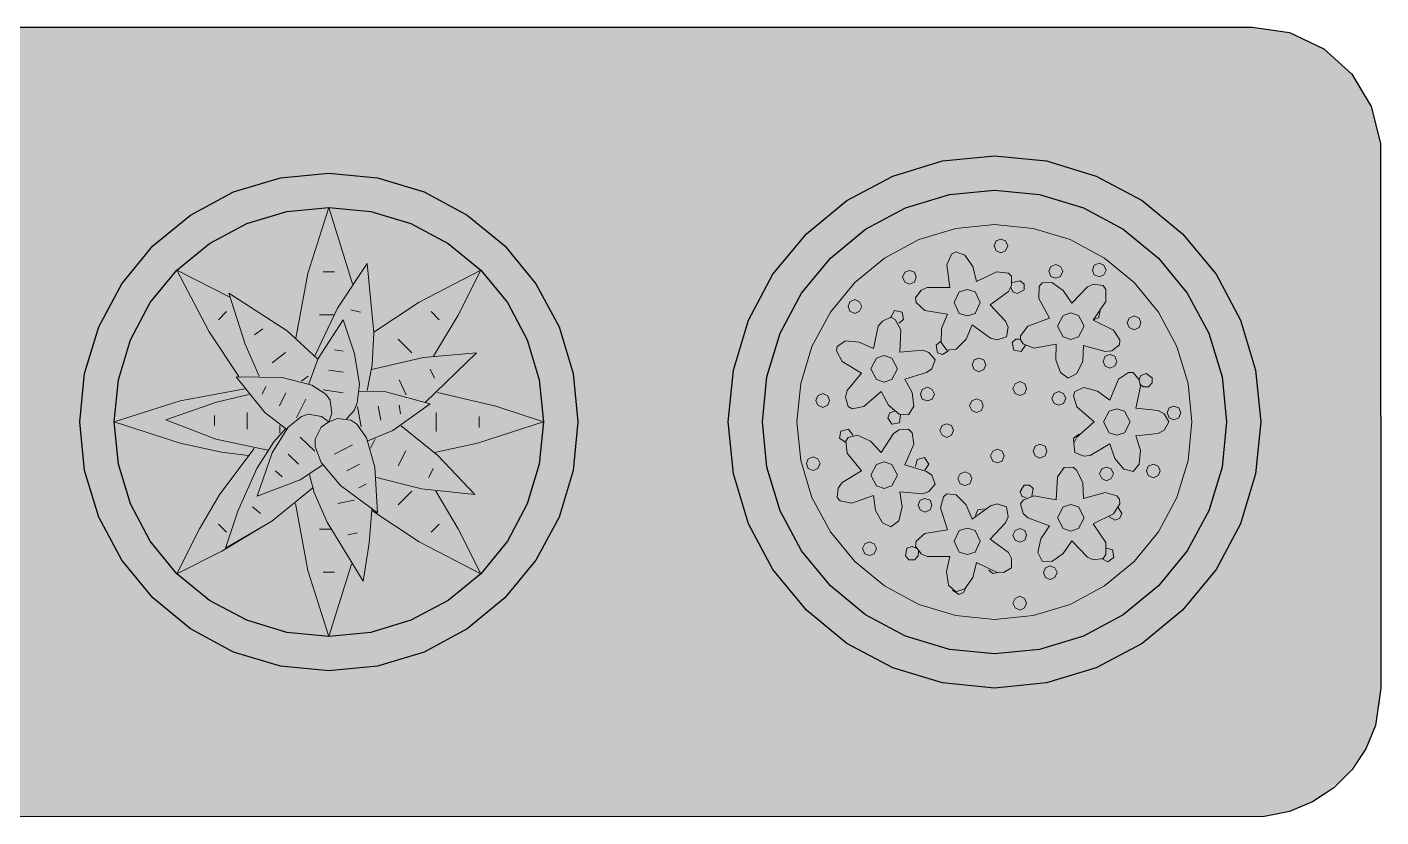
# Model space of a CAD drawing. Header units: metres. Extents: x 0 to 8.79, y -6.64 to 2.65.
# Drawn here: x 7.1797 to 7.495, y -5.8376 to -5.6536 of the extents above; entities that cross this region are included whole.
import ezdxf

# ---------------------------------------------------------------- set-up
doc = ezdxf.new("R2010")
doc.units = ezdxf.units.M
for name, color, linetype, lineweight, true_color in [('VEG-FLOR', 243, 'Continuous', 13, 0xb0486e), ('VEG-HOJAS', 117, 'Continuous', 18, 0x2e5e38), ('VEG-MACETA', 25, 'Continuous', 25, 0x745440), ('VEG-NERVIOS', 115, 'Continuous', 9, 0x528c5c)]:
    doc.layers.add(name, color=color, linetype=linetype, lineweight=lineweight, true_color=true_color)
doc.layers.add('VEG-RELLENO', color=253, linetype='Continuous', true_color=0x96c896)

# ---------------------------------------------------------------- blocks, each defined once
blk = doc.blocks.new('VEG_Suculentas_PLANTA')
at = {"layer": 'VEG-RELLENO', "true_color": 0xc89a6c}
h = blk.add_hatch(color=43, dxfattribs=at)
h.dxf.hatch_style = 1
h.paths.add_polyline_path([(0.2449, -0.0649), (0.2437, -0.0707), (0.2415, -0.0761), (0.2362, -0.0832), (0.2291, -0.0885), (0.2237, -0.0907), (0.2179, -0.0919), (-0.215, -0.092), (-0.2237, -0.0907), (-0.2317, -0.0869), (-0.2382, -0.081), (-0.2427, -0.0735), (-0.2449, -0.0649), (-0.245, 0.062), (-0.2437, 0.0707), (-0.2399, 0.0787), (-0.234, 0.0852), (-0.2265, 0.0897), (-0.2209, 0.0914), (-0.215, 0.092), (0.215, 0.092), (0.2237, 0.0907), (0.2317, 0.0869), (0.2382, 0.081), (0.2427, 0.0735), (0.2449, 0.0649)])
h.paths.add_polyline_path([(0.2158, -0.0121), (0.217, 0), (0.2158, 0.0121), (0.2123, 0.0237), (0.2066, 0.0344), (0.1988, 0.0438), (0.1894, 0.0516), (0.1787, 0.0573), (0.1671, 0.0608), (0.155, 0.062), (0.1429, 0.0608), (0.1313, 0.0573), (0.1206, 0.0516), (0.1112, 0.0438), (0.1034, 0.0344), (0.0977, 0.0237), (0.0942, 0.0121), (0.093, 0), (0.0942, -0.0121), (0.0977, -0.0237), (0.1034, -0.0344), (0.1112, -0.0438), (0.1206, -0.0516), (0.1313, -0.0573), (0.1429, -0.0608), (0.155, -0.062), (0.1671, -0.0608), (0.1787, -0.0573), (0.1894, -0.0516), (0.1988, -0.0438), (0.2066, -0.0344), (0.2123, -0.0237)], flags=0)
h.paths.add_polyline_path([(0.0577, -0.0057), (0.0577, 0.0057), (0.0555, 0.0168), (0.0512, 0.0273), (0.0448, 0.0368), (0.0368, 0.0448), (0.0273, 0.0512), (0.0168, 0.0555), (0.0057, 0.0577), (-0.0057, 0.0577), (-0.0168, 0.0555), (-0.0273, 0.0512), (-0.0368, 0.0448), (-0.0448, 0.0368), (-0.0512, 0.0273), (-0.0555, 0.0168), (-0.0577, 0.0057), (-0.0577, -0.0057), (-0.0555, -0.0168), (-0.0512, -0.0273), (-0.0448, -0.0368), (-0.0368, -0.0448), (-0.0273, -0.0512), (-0.0168, -0.0555), (-0.0057, -0.0577), (0.0057, -0.0577), (0.0168, -0.0555), (0.0273, -0.0512), (0.0368, -0.0448), (0.0448, -0.0368), (0.0512, -0.0273), (0.0555, -0.0168)], flags=0)
h.paths.add_polyline_path([(-0.087, 0), (-0.0883, 0.0133), (-0.0922, 0.026), (-0.0985, 0.0378), (-0.1069, 0.0481), (-0.1172, 0.0565), (-0.129, 0.0628), (-0.1417, 0.0667), (-0.155, 0.068), (-0.1683, 0.0667), (-0.181, 0.0628), (-0.1928, 0.0565), (-0.2031, 0.0481), (-0.2115, 0.0378), (-0.2178, 0.026), (-0.2217, 0.0133), (-0.223, 0), (-0.2217, -0.0133), (-0.2178, -0.026), (-0.2115, -0.0378), (-0.2031, -0.0481), (-0.1928, -0.0565), (-0.181, -0.0628), (-0.1683, -0.0667), (-0.155, -0.068), (-0.1417, -0.0667), (-0.129, -0.0628), (-0.1172, -0.0565), (-0.1069, -0.0481), (-0.0985, -0.0378), (-0.0922, -0.026), (-0.0883, -0.0133)], flags=0)
at = {"layer": 'VEG-RELLENO', "true_color": 0xc6c4be}
h = blk.add_hatch(color=9, dxfattribs=at)
h.dxf.hatch_style = 1
h.paths.add_polyline_path([(0.2167, -0.0061), (0.2143, -0.018), (0.2097, -0.0292), (0.2029, -0.0393), (0.1943, -0.0479), (0.1842, -0.0547), (0.173, -0.0593), (0.1611, -0.0617), (0.1489, -0.0617), (0.137, -0.0593), (0.1258, -0.0547), (0.1157, -0.0479), (0.1071, -0.0393), (0.1003, -0.0292), (0.0957, -0.018), (0.0933, -0.0061), (0.0933, 0.0061), (0.0957, 0.018), (0.1003, 0.0292), (0.1071, 0.0393), (0.1157, 0.0479), (0.1258, 0.0547), (0.137, 0.0593), (0.1489, 0.0617), (0.1611, 0.0617), (0.173, 0.0593), (0.1842, 0.0547), (0.1943, 0.0479), (0.2029, 0.0393), (0.2097, 0.0292), (0.2143, 0.018), (0.2167, 0.0061)])
h.paths.add_polyline_path([(0.208, -0.0105), (0.209, 0), (0.208, 0.0105), (0.2049, 0.0207), (0.1999, 0.03), (0.1932, 0.0382), (0.185, 0.0449), (0.1757, 0.0499), (0.1655, 0.053), (0.155, 0.054), (0.1445, 0.053), (0.1343, 0.0499), (0.125, 0.0449), (0.1168, 0.0382), (0.1101, 0.03), (0.1051, 0.0207), (0.102, 0.0105), (0.101, 0), (0.102, -0.0105), (0.1051, -0.0207), (0.1101, -0.03), (0.1168, -0.0382), (0.125, -0.0449), (0.1343, -0.0499), (0.1445, -0.053), (0.155, -0.054), (0.1655, -0.053), (0.1757, -0.0499), (0.185, -0.0449), (0.1932, -0.0382), (0.1999, -0.03), (0.2049, -0.0207)], flags=0)
at = {"layer": 'VEG-RELLENO', "true_color": 0xf8f6f2}
h = blk.add_hatch(color=7, dxfattribs=at)
h.dxf.hatch_style = 1
h.paths.add_polyline_path([(0.0577, -0.0057), (0.0555, -0.0168), (0.0512, -0.0273), (0.0448, -0.0368), (0.0368, -0.0448), (0.0273, -0.0512), (0.0168, -0.0555), (0.0057, -0.0577), (-0.0057, -0.0577), (-0.0168, -0.0555), (-0.0273, -0.0512), (-0.0368, -0.0448), (-0.0448, -0.0368), (-0.0512, -0.0273), (-0.0555, -0.0168), (-0.0577, -0.0057), (-0.0577, 0.0057), (-0.0555, 0.0168), (-0.0512, 0.0273), (-0.0448, 0.0368), (-0.0368, 0.0448), (-0.0273, 0.0512), (-0.0168, 0.0555), (-0.0057, 0.0577), (0.0057, 0.0577), (0.0168, 0.0555), (0.0273, 0.0512), (0.0368, 0.0448), (0.0448, 0.0368), (0.0512, 0.0273), (0.0555, 0.0168), (0.0577, 0.0057)])
h.paths.add_polyline_path([(0.049, -0.0098), (0.05, 0), (0.049, 0.0098), (0.0462, 0.0191), (0.0416, 0.0278), (0.0354, 0.0354), (0.0278, 0.0416), (0.0191, 0.0462), (0.0098, 0.049), (0, 0.05), (-0.0098, 0.049), (-0.0191, 0.0462), (-0.0278, 0.0416), (-0.0354, 0.0354), (-0.0416, 0.0278), (-0.0462, 0.0191), (-0.049, 0.0098), (-0.05, 0), (-0.049, -0.0098), (-0.0462, -0.0191), (-0.0416, -0.0278), (-0.0354, -0.0354), (-0.0278, -0.0416), (-0.0191, -0.0462), (-0.0098, -0.049), (0, -0.05), (0.0098, -0.049), (0.0191, -0.0462), (0.0278, -0.0416), (0.0354, -0.0354), (0.0416, -0.0278), (0.0462, -0.0191)], flags=0)
at = {"layer": 'VEG-RELLENO', "true_color": 0x7a5e4a}
h = blk.add_hatch(color=35, dxfattribs=at)
h.dxf.hatch_style = 1
h.paths.add_polyline_path([(0.2087, -0.0053), (0.2067, -0.0157), (0.2026, -0.0255), (0.1967, -0.0343), (0.1893, -0.0417), (0.1805, -0.0476), (0.1707, -0.0517), (0.1603, -0.0537), (0.1497, -0.0537), (0.1393, -0.0517), (0.1295, -0.0476), (0.1207, -0.0417), (0.1133, -0.0343), (0.1074, -0.0255), (0.1033, -0.0157), (0.1013, -0.0053), (0.1013, 0.0053), (0.1033, 0.0157), (0.1074, 0.0255), (0.1133, 0.0343), (0.1207, 0.0417), (0.1295, 0.0476), (0.1393, 0.0517), (0.1497, 0.0537), (0.1603, 0.0537), (0.1707, 0.0517), (0.1805, 0.0476), (0.1893, 0.0417), (0.1967, 0.0343), (0.2026, 0.0255), (0.2067, 0.0157), (0.2087, 0.0053)])
h.paths.add_polyline_path([(0.164, -0.0451), (0.1726, -0.0425), (0.1806, -0.0382), (0.1875, -0.0325), (0.1932, -0.0256), (0.1975, -0.0176), (0.2001, -0.009), (0.201, 0), (0.2001, 0.009), (0.1975, 0.0176), (0.1932, 0.0256), (0.1875, 0.0325), (0.1806, 0.0382), (0.1726, 0.0425), (0.164, 0.0451), (0.155, 0.046), (0.146, 0.0451), (0.1374, 0.0425), (0.1294, 0.0382), (0.1225, 0.0325), (0.1168, 0.0256), (0.1125, 0.0176), (0.1099, 0.009), (0.109, 0), (0.1099, -0.009), (0.1125, -0.0176), (0.1168, -0.0256), (0.1225, -0.0325), (0.1294, -0.0382), (0.1374, -0.0425), (0.146, -0.0451), (0.155, -0.046)], flags=0)
h = blk.add_hatch(color=35, dxfattribs=at)
h.dxf.hatch_style = 1
h.paths.add_polyline_path([(0.05, 0), (0.049, -0.0098), (0.0462, -0.0191), (0.0416, -0.0278), (0.0354, -0.0354), (0.0301, -0.0249), (0.0249, -0.0161), (0.034, -0.0169), (0.0246, -0.0071), (0.0346, -0.0049)])
h.paths.add_polyline_path([(0.0317, -0.0387), (0.0236, -0.0441), (0.0145, -0.0478), (0.0098, -0.049), (0, -0.05), (0.0053, -0.0331), (0.008, -0.0371), (0.01, -0.0206), (0.021, -0.0279), (0.0354, -0.0354)])
h.paths.add_polyline_path([(0, -0.05), (-0.0098, -0.049), (-0.0191, -0.0462), (-0.0278, -0.0416), (-0.0354, -0.0354), (-0.021, -0.0279), (-0.0078, -0.019), (-0.0049, -0.0346)])
h.paths.add_polyline_path([(-0.0387, -0.0317), (-0.0441, -0.0236), (-0.0462, -0.0191), (-0.049, -0.0098), (-0.05, 0), (-0.0346, -0.0049), (-0.025, -0.007), (-0.0188, -0.0078), (-0.0226, -0.0127), (-0.0279, -0.021), (-0.0354, -0.0354)])
h.paths.add_polyline_path([(-0.05, 0), (-0.049, 0.0098), (-0.0462, 0.0191), (-0.0416, 0.0278), (-0.0354, 0.0354), (-0.0279, 0.021), (-0.0196, 0.0077), (-0.0346, 0.0049)])
h.paths.add_polyline_path([(-0.0317, 0.0387), (-0.0236, 0.0441), (-0.0191, 0.0462), (-0.0098, 0.049), (0, 0.05), (-0.0049, 0.0346), (-0.0077, 0.0195), (-0.0127, 0.0234), (-0.022, 0.0292), (-0.0233, 0.03), (-0.0231, 0.0291), (-0.0354, 0.0354)])
h.paths.add_polyline_path([(0, 0.05), (0.0098, 0.049), (0.0191, 0.0462), (0.0278, 0.0416), (0.0354, 0.0354), (0.021, 0.0279), (0.0105, 0.0209), (0.0089, 0.0369), (0.0055, 0.0322)])
h.paths.add_polyline_path([(0.0387, 0.0317), (0.0441, 0.0236), (0.0462, 0.0191), (0.049, 0.0098), (0.05, 0), (0.0389, 0.0037), (0.0253, 0.0069), (0.0344, 0.0161), (0.0244, 0.0153), (0.0301, 0.0249), (0.0354, 0.0354)])
at = {"layer": 'VEG-RELLENO', "true_color": 0x447256}
h = blk.add_hatch(color=105, dxfattribs=at)
h.dxf.hatch_style = 1
h.paths.add_polyline_path([(-0.0077, 0.0195), (-0.0049, 0.0346), (0, 0.05), (0.0055, 0.0322), (0.0002, 0.0233), (-0.0033, 0.0154)])
at = {"layer": 'VEG-RELLENO', "true_color": 0x77ae70}
h = blk.add_hatch(color=73, dxfattribs=at)
h.dxf.hatch_style = 1
h.paths.add_polyline_path([(0.2008, -0.0045), (0.199, -0.0134), (0.1956, -0.0217), (0.1906, -0.0292), (0.1842, -0.0356), (0.1767, -0.0406), (0.1684, -0.044), (0.1595, -0.0458), (0.1505, -0.0458), (0.1416, -0.044), (0.1333, -0.0406), (0.1258, -0.0356), (0.1194, -0.0292), (0.1144, -0.0217), (0.111, -0.0134), (0.1092, -0.0045), (0.1092, 0.0045), (0.111, 0.0134), (0.1144, 0.0217), (0.1194, 0.0292), (0.1258, 0.0356), (0.1333, 0.0406), (0.1416, 0.044), (0.1505, 0.0458), (0.1595, 0.0458), (0.1684, 0.044), (0.1767, 0.0406), (0.1842, 0.0356), (0.1906, 0.0292), (0.1956, 0.0217), (0.199, 0.0134), (0.2008, 0.0045)])
h.paths.add_polyline_path([(0.1722, -0.0102), (0.1704, -0.0115), (0.1697, -0.0128), (0.1694, -0.0181), (0.166, -0.0172), (0.1627, -0.0175), (0.1617, -0.0182), (0.1611, -0.0201), (0.1628, -0.0223), (0.1678, -0.0242), (0.1653, -0.0288), (0.1651, -0.0304), (0.1661, -0.0324), (0.1684, -0.0325), (0.1697, -0.0318), (0.173, -0.0277), (0.1767, -0.0315), (0.1793, -0.0322), (0.1809, -0.0309), (0.1811, -0.0296), (0.1802, -0.0265), (0.178, -0.0237), (0.1827, -0.0214), (0.1842, -0.0191), (0.1841, -0.018), (0.1835, -0.0172), (0.1808, -0.0164), (0.1757, -0.0178), (0.175, -0.0126), (0.1742, -0.0113)], flags=0)
h.paths.add_polyline_path([(0.1431, -0.0174), (0.1424, -0.02), (0.1441, -0.0251), (0.1405, -0.0254), (0.1376, -0.0269), (0.1366, -0.0289), (0.137, -0.0299), (0.1393, -0.0313), (0.1446, -0.0313), (0.1439, -0.0366), (0.145, -0.0391), (0.146, -0.0396), (0.147, -0.0395), (0.1491, -0.0378), (0.1508, -0.0327), (0.1555, -0.035), (0.1583, -0.0347), (0.159, -0.034), (0.159, -0.0318), (0.1571, -0.0292), (0.154, -0.0273), (0.1576, -0.0235), (0.1582, -0.0221), (0.1578, -0.0198), (0.1556, -0.0191), (0.1541, -0.0195), (0.1498, -0.0226), (0.1484, -0.0193), (0.1461, -0.017), (0.1439, -0.0167)], flags=0)
h.paths.add_polyline_path([(0.1203, -0.0058), (0.1216, -0.0088), (0.124, -0.0114), (0.1195, -0.0141), (0.1186, -0.0154), (0.1184, -0.0176), (0.1191, -0.0184), (0.1218, -0.0189), (0.1268, -0.0171), (0.1279, -0.0223), (0.1299, -0.0242), (0.1319, -0.0239), (0.1327, -0.023), (0.1335, -0.0198), (0.133, -0.0163), (0.1383, -0.0167), (0.1397, -0.0162), (0.1412, -0.0145), (0.1404, -0.0124), (0.1392, -0.0115), (0.1341, -0.01), (0.1362, -0.0052), (0.1358, -0.0025), (0.135, -0.0017), (0.1328, -0.0018), (0.1315, -0.0027), (0.1286, -0.0071), (0.1261, -0.0045), (0.1231, -0.0031), (0.1209, -0.0036)], flags=0)
h.paths.add_polyline_path([(0.1195, 0.0141), (0.124, 0.0114), (0.1207, 0.0073), (0.1203, 0.0058), (0.1209, 0.0036), (0.1219, 0.0031), (0.1246, 0.0036), (0.1286, 0.0071), (0.1315, 0.0027), (0.134, 0.0015), (0.1358, 0.0025), (0.1362, 0.0037), (0.1358, 0.0069), (0.1341, 0.01), (0.1392, 0.0115), (0.1404, 0.0124), (0.1412, 0.0145), (0.1397, 0.0162), (0.1383, 0.0167), (0.133, 0.0163), (0.1332, 0.0215), (0.1319, 0.0239), (0.1309, 0.0244), (0.1289, 0.0235), (0.1279, 0.0223), (0.1268, 0.0171), (0.1218, 0.0189), (0.1191, 0.0184), (0.1182, 0.0166)], flags=0)
h.paths.add_polyline_path([(0.1438, 0.0348), (0.1446, 0.0313), (0.1393, 0.0313), (0.1379, 0.0307), (0.1366, 0.0289), (0.1368, 0.0278), (0.1388, 0.026), (0.1441, 0.0251), (0.1424, 0.02), (0.1431, 0.0174), (0.1439, 0.0167), (0.1461, 0.017), (0.1484, 0.0193), (0.1498, 0.0226), (0.1541, 0.0195), (0.1556, 0.0191), (0.1578, 0.0198), (0.1582, 0.0221), (0.1576, 0.0235), (0.154, 0.0273), (0.1583, 0.0304), (0.159, 0.0318), (0.159, 0.034), (0.1583, 0.0347), (0.1555, 0.035), (0.1508, 0.0327), (0.1491, 0.0378), (0.147, 0.0395), (0.146, 0.0396), (0.1443, 0.038)], flags=0)
h.paths.add_polyline_path([(0.1667, 0.0255), (0.1678, 0.0242), (0.1628, 0.0223), (0.1611, 0.0201), (0.1611, 0.0191), (0.1617, 0.0182), (0.1642, 0.0172), (0.1694, 0.0181), (0.1697, 0.0128), (0.1712, 0.0106), (0.1733, 0.0105), (0.1742, 0.0113), (0.1756, 0.0142), (0.1757, 0.0178), (0.1808, 0.0164), (0.1823, 0.0166), (0.1841, 0.018), (0.1842, 0.0191), (0.1827, 0.0214), (0.178, 0.0237), (0.1809, 0.0281), (0.1809, 0.0309), (0.1803, 0.0318), (0.1781, 0.0321), (0.1767, 0.0315), (0.173, 0.0277), (0.1697, 0.0318), (0.1684, 0.0325), (0.1661, 0.0324), (0.1651, 0.0304)], flags=0)
h.paths.add_polyline_path([(0.1782, 0), (0.1742, -0.0035), (0.1735, -0.0049), (0.1737, -0.0071), (0.1758, -0.008), (0.1773, -0.0078), (0.1819, -0.0051), (0.1839, -0.01), (0.1862, -0.0115), (0.1873, -0.0115), (0.1887, -0.0098), (0.189, -0.0066), (0.1879, -0.0032), (0.1931, -0.0027), (0.1945, -0.0019), (0.1956, 0), (0.1945, 0.0019), (0.1931, 0.0027), (0.1879, 0.0032), (0.189, 0.0066), (0.1887, 0.0098), (0.1873, 0.0115), (0.1862, 0.0115), (0.1839, 0.01), (0.1819, 0.0051), (0.1773, 0.0078), (0.1758, 0.008), (0.1737, 0.0071), (0.1735, 0.0049), (0.1742, 0.0035)], flags=0)
at = {"layer": 'VEG-RELLENO', "true_color": 0xf49eb8}
h = blk.add_hatch(color=231, dxfattribs=at)
h.dxf.hatch_style = 1
h.paths.add_polyline_path([(0.1424, 0.02), (0.1441, 0.0251), (0.1388, 0.026), (0.1368, 0.0278), (0.1366, 0.0289), (0.1379, 0.0307), (0.1393, 0.0313), (0.1446, 0.0313), (0.1439, 0.0366), (0.145, 0.0391), (0.146, 0.0396), (0.1481, 0.0389), (0.15, 0.0362), (0.1508, 0.0327), (0.1555, 0.035), (0.1583, 0.0347), (0.159, 0.034), (0.159, 0.0318), (0.1583, 0.0304), (0.154, 0.0273), (0.1576, 0.0235), (0.1582, 0.0221), (0.1578, 0.0198), (0.1556, 0.0191), (0.1541, 0.0195), (0.1498, 0.0226), (0.1473, 0.0179), (0.145, 0.0166), (0.1431, 0.0174)])
h.paths.add_polyline_path([(0.1487, 0.0247), (0.1505, 0.0253), (0.1517, 0.0278), (0.1505, 0.0303), (0.1487, 0.0309), (0.1468, 0.0303), (0.1456, 0.0278), (0.1468, 0.0253)], flags=0)
at = {"layer": 'VEG-RELLENO', "true_color": 0x447256}
h = blk.add_hatch(color=105, dxfattribs=at)
h.dxf.hatch_style = 1
h.paths.add_polyline_path([(-0.021, 0.0106), (-0.0301, 0.0249), (-0.0354, 0.0354), (-0.0231, 0.0291), (-0.0195, 0.0181), (-0.0162, 0.0107)])
at = {"layer": 'VEG-RELLENO', "true_color": 0x4a7c5e}
h = blk.add_hatch(color=115, dxfattribs=at)
h.dxf.hatch_style = 1
h.paths.add_polyline_path([(-0.0033, 0.0154), (0.002, 0.0265), (0.0089, 0.0369), (0.0105, 0.0208), (0.0101, 0.0133), (0.0089, 0.0073), (0.007, 0.0072), (0.0065, 0.0136), (0.0033, 0.0238), (-0.0026, 0.0146)])
at = {"layer": 'VEG-RELLENO', "true_color": 0x447256}
h = blk.add_hatch(color=105, dxfattribs=at)
h.dxf.hatch_style = 1
h.paths.add_polyline_path([(0.0105, 0.0209), (0.0249, 0.0301), (0.0354, 0.0354), (0.0301, 0.0249), (0.0244, 0.0153), (0.0183, 0.0144), (0.0099, 0.0122)])
at = {"layer": 'VEG-RELLENO', "true_color": 0xf49eb8}
h = blk.add_hatch(color=231, dxfattribs=at)
h.dxf.hatch_style = 1
h.paths.add_polyline_path([(0.1697, 0.0128), (0.1694, 0.0181), (0.1642, 0.0172), (0.1617, 0.0182), (0.1611, 0.0191), (0.1611, 0.0201), (0.1628, 0.0223), (0.1678, 0.0242), (0.1653, 0.0288), (0.1654, 0.0316), (0.1661, 0.0324), (0.1684, 0.0325), (0.171, 0.0306), (0.173, 0.0277), (0.1767, 0.0315), (0.1781, 0.0321), (0.1803, 0.0318), (0.1809, 0.0309), (0.1809, 0.0281), (0.178, 0.0237), (0.1827, 0.0214), (0.1842, 0.0191), (0.1841, 0.018), (0.1823, 0.0166), (0.1808, 0.0164), (0.1757, 0.0178), (0.175, 0.0126), (0.1733, 0.0105), (0.1712, 0.0106)])
h.paths.add_polyline_path([(0.1728, 0.0192), (0.1746, 0.0198), (0.1759, 0.0223), (0.1746, 0.0248), (0.1728, 0.0254), (0.171, 0.0248), (0.1697, 0.0223), (0.171, 0.0198)], flags=0)
at = {"layer": 'VEG-RELLENO', "true_color": 0x4a7c5e}
h = blk.add_hatch(color=115, dxfattribs=at)
h.dxf.hatch_style = 1
h.paths.add_polyline_path([(-0.0162, 0.0107), (-0.0207, 0.0213), (-0.0233, 0.03), (-0.0097, 0.0212), (-0.0026, 0.0146), (-0.0047, 0.0089), (-0.0109, 0.0104)])
at = {"layer": 'VEG-RELLENO', "true_color": 0xfad466}
h = blk.add_hatch(color=41, dxfattribs=at)
h.dxf.hatch_style = 1
h.paths.add_polyline_path([(0.1516, 0.0269), (0.1496, 0.0249), (0.1477, 0.0249), (0.1457, 0.0269), (0.1457, 0.0288), (0.1477, 0.0307), (0.1496, 0.0307), (0.1516, 0.0288)])
at = {"layer": 'VEG-RELLENO', "true_color": 0x58866b}
h = blk.add_hatch(color=125, dxfattribs=at)
h.dxf.hatch_style = 1
h.paths.add_polyline_path([(-0.0047, 0.0089), (-0.0014, 0.0169), (0.0033, 0.0238), (0.006, 0.0159), (0.0071, 0.0088), (0.0066, 0.0045), (0.005, 0.0013), (0.0041, 0.0007), (0.002, 0.0008), (0, 0), (0.0007, 0.002), (0.0003, 0.0051), (-0.0022, 0.0077)])
at = {"layer": 'VEG-RELLENO', "true_color": 0xf49eb8}
h = blk.add_hatch(color=231, dxfattribs=at)
h.dxf.hatch_style = 1
h.paths.add_polyline_path([(0.1315, 0.0027), (0.1286, 0.0071), (0.1246, 0.0036), (0.1219, 0.0031), (0.1209, 0.0036), (0.1203, 0.0058), (0.1207, 0.0073), (0.124, 0.0114), (0.1195, 0.0141), (0.1182, 0.0166), (0.1184, 0.0176), (0.1203, 0.0189), (0.1235, 0.0186), (0.1268, 0.0171), (0.1279, 0.0223), (0.1289, 0.0235), (0.1309, 0.0244), (0.1319, 0.0239), (0.1332, 0.0215), (0.133, 0.0163), (0.1383, 0.0167), (0.1397, 0.0162), (0.1412, 0.0145), (0.1404, 0.0124), (0.1392, 0.0115), (0.1341, 0.01), (0.1362, 0.0052), (0.1358, 0.0025), (0.134, 0.0015)])
h.paths.add_polyline_path([(0.1293, 0.0093), (0.1311, 0.0099), (0.1324, 0.0124), (0.1311, 0.0149), (0.1293, 0.0155), (0.1275, 0.0149), (0.1262, 0.0124), (0.1275, 0.0099)], flags=0)
at = {"layer": 'VEG-RELLENO', "true_color": 0xfad466}
h = blk.add_hatch(color=41, dxfattribs=at)
h.dxf.hatch_style = 1
h.paths.add_polyline_path([(0.1757, 0.0213), (0.1737, 0.0194), (0.1718, 0.0194), (0.1699, 0.0213), (0.1699, 0.0232), (0.1718, 0.0252), (0.1737, 0.0252), (0.1757, 0.0232)])
at = {"layer": 'VEG-RELLENO', "true_color": 0x4a7c5e}
h = blk.add_hatch(color=115, dxfattribs=at)
h.dxf.hatch_style = 1
h.paths.add_polyline_path([(0.0099, 0.0122), (0.022, 0.015), (0.0344, 0.0161), (0.0225, 0.0046), (0.0157, 0.0065), (0.0089, 0.0073)])
at = {"layer": 'VEG-RELLENO', "true_color": 0xfad466}
h = blk.add_hatch(color=41, dxfattribs=at)
h.dxf.hatch_style = 1
h.paths.add_polyline_path([(0.1322, 0.0114), (0.1303, 0.0094), (0.1284, 0.0094), (0.1264, 0.0114), (0.1264, 0.0133), (0.1284, 0.0153), (0.1303, 0.0153), (0.1322, 0.0133)])
at = {"layer": 'VEG-RELLENO', "true_color": 0x58866b}
h = blk.add_hatch(color=125, dxfattribs=at)
h.dxf.hatch_style = 1
h.paths.add_polyline_path([(-0.0099, -0.0017), (-0.0165, 0.0039), (-0.0216, 0.0105), (-0.0133, 0.0106), (-0.0062, 0.0094), (-0.0022, 0.0077), (0.0003, 0.0051), (0.0007, 0.002), (0, 0), (-0.0017, 0.0013), (-0.0048, 0.0018), (-0.008, 0.0003)])
at = {"layer": 'VEG-RELLENO', "true_color": 0xf49eb8}
h = blk.add_hatch(color=231, dxfattribs=at)
h.dxf.hatch_style = 1
h.paths.add_polyline_path([(0.1839, -0.01), (0.1819, -0.0051), (0.1773, -0.0078), (0.1758, -0.008), (0.1737, -0.0071), (0.1735, -0.0049), (0.1742, -0.0035), (0.1782, 0), (0.1742, 0.0035), (0.1734, 0.0061), (0.1737, 0.0071), (0.1758, 0.008), (0.179, 0.0072), (0.1819, 0.0051), (0.1839, 0.01), (0.1862, 0.0115), (0.1873, 0.0115), (0.1887, 0.0098), (0.189, 0.0083), (0.1879, 0.0032), (0.1931, 0.0027), (0.1945, 0.0019), (0.1956, 0), (0.1945, -0.0019), (0.1931, -0.0027), (0.1879, -0.0032), (0.189, -0.0083), (0.1881, -0.0109), (0.1862, -0.0115)])
h.paths.add_polyline_path([(0.1835, -0.0031), (0.1853, -0.0025), (0.1866, 0), (0.1853, 0.0025), (0.1835, 0.0031), (0.1817, 0.0025), (0.1804, 0), (0.1817, -0.0025)], flags=0)
at = {"layer": 'VEG-RELLENO', "true_color": 0x447256}
h = blk.add_hatch(color=105, dxfattribs=at)
h.dxf.hatch_style = 1
h.paths.add_polyline_path([(-0.0188, -0.0078), (-0.0346, -0.0049), (-0.05, 0), (-0.0346, 0.0049), (-0.0196, 0.0077), (-0.0186, 0.0064), (-0.0262, 0.0046), (-0.038, 0.0005), (-0.0263, -0.004), (-0.0174, -0.0062)])
at = {"layer": 'VEG-RELLENO', "true_color": 0x4a7c5e}
h = blk.add_hatch(color=115, dxfattribs=at)
h.dxf.hatch_style = 1
h.paths.add_polyline_path([(-0.0142, -0.0066), (-0.0263, -0.004), (-0.038, 0.0005), (-0.0262, 0.0046), (-0.0186, 0.0064), (-0.0149, 0.0022), (-0.0101, -0.0016)])
at = {"layer": 'VEG-RELLENO', "true_color": 0x58866b}
h = blk.add_hatch(color=125, dxfattribs=at)
h.dxf.hatch_style = 1
h.paths.add_polyline_path([(0.007, 0.0072), (0.0157, 0.0065), (0.0236, 0.0042), (0.0149, -0.002), (0.0091, -0.0044), (0.0065, -0.0005), (0.0041, 0.0007), (0.0059, 0.0027)])
at = {"layer": 'VEG-RELLENO', "true_color": 0x447256}
h = blk.add_hatch(color=105, dxfattribs=at)
h.dxf.hatch_style = 1
h.paths.add_polyline_path([(0.0253, 0.0069), (0.0389, 0.0037), (0.05, 0), (0.0346, -0.0049), (0.0246, -0.0071), (0.0168, -0.0009), (0.0236, 0.0042), (0.0225, 0.0046)])
at = {"layer": 'VEG-RELLENO', "true_color": 0x58866b}
h = blk.add_hatch(color=125, dxfattribs=at)
h.dxf.hatch_style = 1
h.paths.add_polyline_path([(-0.0014, -0.01), (-0.0089, -0.0145), (-0.0167, -0.0173), (-0.0142, -0.0094), (-0.0109, -0.0029), (-0.008, 0.0003), (-0.0048, 0.0018), (-0.0017, 0.0013), (0, 0), (-0.0018, -0.0012), (-0.0032, -0.004), (-0.0027, -0.0075)])
h = blk.add_hatch(color=125, dxfattribs=at)
h.dxf.hatch_style = 1
h.paths.add_polyline_path([(0.002, 0.0008), (0.0051, 0.0004), (0.0065, -0.0005), (0.0088, -0.0037), (0.0107, -0.0105), (0.0113, -0.0212), (0.0027, -0.0148), (-0.0006, -0.0112), (-0.0027, -0.0075), (-0.0032, -0.004), (-0.0028, -0.0025), (-0.0018, -0.0012)])
at = {"layer": 'VEG-RELLENO', "true_color": 0xfad466}
h = blk.add_hatch(color=41, dxfattribs=at)
h.dxf.hatch_style = 1
h.paths.add_polyline_path([(0.1864, -0.001), (0.1845, -0.0029), (0.1826, -0.0029), (0.1806, -0.001), (0.1806, 0.001), (0.1826, 0.0029), (0.1845, 0.0029), (0.1864, 0.001)])
at = {"layer": 'VEG-RELLENO', "true_color": 0x4a7c5e}
h = blk.add_hatch(color=115, dxfattribs=at)
h.dxf.hatch_style = 1
h.paths.add_polyline_path([(-0.0037, -0.0153), (-0.0133, -0.0231), (-0.0241, -0.0294), (-0.0212, -0.0208), (-0.0168, -0.0108), (-0.0128, -0.0046), (-0.0101, -0.0016), (-0.0142, -0.0094), (-0.0167, -0.0173), (-0.011, -0.0154), (-0.0045, -0.0123)])
h = blk.add_hatch(color=115, dxfattribs=at)
h.dxf.hatch_style = 1
h.paths.add_polyline_path([(0.0168, -0.0009), (0.0279, -0.0102), (0.034, -0.0169), (0.0216, -0.0156), (0.0111, -0.0129), (0.0091, -0.0044)])
at = {"layer": 'VEG-RELLENO', "true_color": 0xf49eb8}
h = blk.add_hatch(color=231, dxfattribs=at)
h.dxf.hatch_style = 1
h.paths.add_polyline_path([(0.1279, -0.0223), (0.1268, -0.0171), (0.1218, -0.0189), (0.1191, -0.0184), (0.1184, -0.0176), (0.1186, -0.0154), (0.1195, -0.0141), (0.124, -0.0114), (0.1207, -0.0073), (0.1204, -0.0045), (0.1209, -0.0036), (0.1231, -0.0031), (0.1261, -0.0045), (0.1286, -0.0071), (0.1315, -0.0027), (0.1328, -0.0018), (0.135, -0.0017), (0.1358, -0.0025), (0.1362, -0.0052), (0.1341, -0.01), (0.1392, -0.0115), (0.1404, -0.0124), (0.1412, -0.0145), (0.1397, -0.0162), (0.1383, -0.0167), (0.133, -0.0163), (0.1332, -0.0215), (0.1319, -0.0239), (0.1299, -0.0242)])
h.paths.add_polyline_path([(0.1293, -0.0155), (0.1311, -0.0149), (0.1324, -0.0124), (0.1311, -0.0099), (0.1293, -0.0093), (0.1275, -0.0099), (0.1262, -0.0124), (0.1275, -0.0149)], flags=0)
at = {"layer": 'VEG-RELLENO', "true_color": 0x447256}
h = blk.add_hatch(color=105, dxfattribs=at)
h.dxf.hatch_style = 1
h.paths.add_polyline_path([(-0.0146, -0.0239), (-0.0249, -0.0301), (-0.0354, -0.0354), (-0.0301, -0.0249), (-0.0254, -0.0168), (-0.0174, -0.0062), (-0.0142, -0.0066), (-0.02, -0.0176), (-0.0241, -0.0294)])
at = {"layer": 'VEG-RELLENO', "true_color": 0xfad466}
h = blk.add_hatch(color=41, dxfattribs=at)
h.dxf.hatch_style = 1
h.paths.add_polyline_path([(0.1322, -0.0133), (0.1303, -0.0153), (0.1284, -0.0153), (0.1264, -0.0133), (0.1264, -0.0114), (0.1284, -0.0094), (0.1303, -0.0094), (0.1322, -0.0114)])
at = {"layer": 'VEG-RELLENO', "true_color": 0x4a7c5e}
h = blk.add_hatch(color=115, dxfattribs=at)
h.dxf.hatch_style = 1
h.paths.add_polyline_path([(0.01, -0.0204), (0.008, -0.0371), (-0.0004, -0.0233), (-0.0034, -0.0164), (-0.0045, -0.0123), (-0.0014, -0.01), (0.0027, -0.0148)])
at = {"layer": 'VEG-RELLENO', "true_color": 0xf49eb8}
h = blk.add_hatch(color=231, dxfattribs=at)
h.dxf.hatch_style = 1
h.paths.add_polyline_path([(0.1653, -0.0288), (0.1678, -0.0242), (0.1628, -0.0223), (0.1617, -0.0213), (0.1611, -0.0191), (0.1617, -0.0182), (0.1642, -0.0172), (0.1694, -0.0181), (0.1697, -0.0128), (0.1712, -0.0106), (0.1733, -0.0105), (0.1742, -0.0113), (0.1756, -0.0142), (0.1757, -0.0178), (0.1808, -0.0164), (0.1835, -0.0172), (0.1841, -0.018), (0.1842, -0.0191), (0.1827, -0.0214), (0.178, -0.0237), (0.1809, -0.0281), (0.1809, -0.0309), (0.1803, -0.0318), (0.1781, -0.0321), (0.1767, -0.0315), (0.173, -0.0277), (0.1697, -0.0318), (0.1671, -0.0327), (0.1654, -0.0316)])
h.paths.add_polyline_path([(0.1737, -0.0252), (0.1757, -0.0232), (0.1757, -0.0213), (0.1737, -0.0194), (0.1718, -0.0194), (0.1699, -0.0213), (0.1699, -0.0232), (0.1718, -0.0252)], flags=0)
at = {"layer": 'VEG-RELLENO', "true_color": 0x447256}
h = blk.add_hatch(color=105, dxfattribs=at)
h.dxf.hatch_style = 1
h.paths.add_polyline_path([(0.0053, -0.0331), (0, -0.05), (-0.0049, -0.0346), (-0.0077, -0.0201), (-0.0078, -0.019), (-0.0037, -0.0153), (-0.0004, -0.0233)])
h = blk.add_hatch(color=105, dxfattribs=at)
h.dxf.hatch_style = 1
h.paths.add_polyline_path([(0.0249, -0.0161), (0.0301, -0.0249), (0.0354, -0.0354), (0.021, -0.0279), (0.01, -0.0206), (0.0113, -0.0212), (0.0111, -0.0129), (0.018, -0.0149)])
at = {"layer": 'VEG-RELLENO', "true_color": 0xf49eb8}
h = blk.add_hatch(color=231, dxfattribs=at)
h.dxf.hatch_style = 1
h.paths.add_polyline_path([(0.1439, -0.0366), (0.1446, -0.0313), (0.1393, -0.0313), (0.1379, -0.0307), (0.1366, -0.0289), (0.1368, -0.0278), (0.1388, -0.026), (0.1441, -0.0251), (0.1424, -0.02), (0.1431, -0.0174), (0.1439, -0.0167), (0.1461, -0.017), (0.1484, -0.0193), (0.1498, -0.0226), (0.1541, -0.0195), (0.1556, -0.0191), (0.1578, -0.0198), (0.1582, -0.0221), (0.1576, -0.0235), (0.154, -0.0273), (0.1583, -0.0304), (0.159, -0.0318), (0.159, -0.034), (0.1571, -0.0351), (0.1555, -0.035), (0.1508, -0.0327), (0.1491, -0.0378), (0.147, -0.0395), (0.145, -0.0391)])
h.paths.add_polyline_path([(0.1487, -0.0309), (0.1505, -0.0303), (0.1517, -0.0278), (0.1505, -0.0253), (0.1487, -0.0247), (0.1468, -0.0253), (0.1456, -0.0278), (0.1468, -0.0303)], flags=0)
at = {"layer": 'VEG-RELLENO', "true_color": 0xfad466}
h = blk.add_hatch(color=41, dxfattribs=at)
h.dxf.hatch_style = 1
h.paths.add_polyline_path([(0.1757, -0.0232), (0.1737, -0.0252), (0.1718, -0.0252), (0.1699, -0.0232), (0.1699, -0.0213), (0.1718, -0.0194), (0.1737, -0.0194), (0.1757, -0.0213)])
h = blk.add_hatch(color=41, dxfattribs=at)
h.dxf.hatch_style = 1
h.paths.add_polyline_path([(0.1516, -0.0288), (0.1496, -0.0307), (0.1477, -0.0307), (0.1457, -0.0288), (0.1457, -0.0269), (0.1477, -0.0249), (0.1496, -0.0249), (0.1516, -0.0269)])
at = {"layer": 'VEG-FLOR'}
for points in [[(0.1426, 0.0185), (0.1427, 0.0218), (0.1441, 0.0251), (0.1388, 0.026), (0.1368, 0.0278), (0.1366, 0.0289), (0.1379, 0.0307), (0.1393, 0.0313), (0.1446, 0.0313), (0.1439, 0.0366), (0.145, 0.0391), (0.146, 0.0396), (0.1481, 0.0389), (0.15, 0.0362), (0.1508, 0.0327), (0.1555, 0.035), (0.1583, 0.0347), (0.159, 0.034), (0.159, 0.0318), (0.1583, 0.0304), (0.154, 0.0273), (0.1576, 0.0235), (0.1582, 0.0221), (0.1578, 0.0198), (0.1556, 0.0191), (0.1541, 0.0195), (0.1498, 0.0226), (0.1484, 0.0193), (0.1461, 0.017), (0.1439, 0.0167)], [(0.1704, 0.0115), (0.1693, 0.0145), (0.1694, 0.0181), (0.1642, 0.0172), (0.1617, 0.0182), (0.1611, 0.0191), (0.1611, 0.0201), (0.1628, 0.0223), (0.1678, 0.0242), (0.1653, 0.0288), (0.1654, 0.0316), (0.1661, 0.0324), (0.1684, 0.0325), (0.171, 0.0306), (0.173, 0.0277), (0.1767, 0.0315), (0.1781, 0.0321), (0.1803, 0.0318), (0.1809, 0.0309), (0.1809, 0.0281), (0.178, 0.0237), (0.1827, 0.0214), (0.1842, 0.0191), (0.1841, 0.018), (0.1823, 0.0166), (0.1808, 0.0164), (0.1757, 0.0178), (0.1756, 0.0142), (0.1742, 0.0113), (0.1722, 0.0102)], [(0.1517, 0.0278), (0.1505, 0.0253), (0.1487, 0.0247), (0.1468, 0.0253), (0.1456, 0.0278), (0.1468, 0.0303), (0.1487, 0.0309), (0.1505, 0.0303)], [(0.1759, 0.0223), (0.1746, 0.0198), (0.1728, 0.0192), (0.171, 0.0198), (0.1697, 0.0223), (0.171, 0.0248), (0.1728, 0.0254), (0.1746, 0.0248)], [(0.1328, 0.0018), (0.1303, 0.0039), (0.1286, 0.0071), (0.1246, 0.0036), (0.1219, 0.0031), (0.1209, 0.0036), (0.1203, 0.0058), (0.1207, 0.0073), (0.124, 0.0114), (0.1195, 0.0141), (0.1182, 0.0166), (0.1184, 0.0176), (0.1203, 0.0189), (0.1235, 0.0186), (0.1268, 0.0171), (0.1279, 0.0223), (0.1289, 0.0235), (0.1309, 0.0244), (0.1319, 0.0239), (0.1332, 0.0215), (0.133, 0.0163), (0.1383, 0.0167), (0.1397, 0.0162), (0.1412, 0.0145), (0.1404, 0.0124), (0.1392, 0.0115), (0.1341, 0.01), (0.1358, 0.0069), (0.1362, 0.0037), (0.135, 0.0017)], [(0.1324, 0.0124), (0.1311, 0.0099), (0.1293, 0.0093), (0.1275, 0.0099), (0.1262, 0.0124), (0.1275, 0.0149), (0.1293, 0.0155), (0.1311, 0.0149)], [(0.1851, -0.011), (0.183, -0.0085), (0.1819, -0.0051), (0.1773, -0.0078), (0.1758, -0.008), (0.1737, -0.0071), (0.1735, -0.0049), (0.1742, -0.0035), (0.1782, 0), (0.1742, 0.0035), (0.1734, 0.0061), (0.1737, 0.0071), (0.1758, 0.008), (0.179, 0.0072), (0.1819, 0.0051), (0.1839, 0.01), (0.1862, 0.0115), (0.1873, 0.0115), (0.1887, 0.0098), (0.189, 0.0083), (0.1879, 0.0032), (0.1931, 0.0027), (0.1945, 0.0019), (0.1956, 0), (0.1945, -0.0019), (0.1931, -0.0027), (0.1879, -0.0032), (0.189, -0.0066), (0.1887, -0.0098), (0.1873, -0.0115)], [(0.1866, 0), (0.1853, -0.0025), (0.1835, -0.0031), (0.1817, -0.0025), (0.1804, 0), (0.1817, 0.0025), (0.1835, 0.0031), (0.1853, 0.0025)], [(0.1289, -0.0235), (0.1273, -0.0206), (0.1268, -0.0171), (0.1218, -0.0189), (0.1191, -0.0184), (0.1184, -0.0176), (0.1186, -0.0154), (0.1195, -0.0141), (0.124, -0.0114), (0.1207, -0.0073), (0.1204, -0.0045), (0.1209, -0.0036), (0.1231, -0.0031), (0.1261, -0.0045), (0.1286, -0.0071), (0.1315, -0.0027), (0.1328, -0.0018), (0.135, -0.0017), (0.1358, -0.0025), (0.1362, -0.0052), (0.1341, -0.01), (0.1392, -0.0115), (0.1404, -0.0124), (0.1412, -0.0145), (0.1397, -0.0162), (0.1383, -0.0167), (0.133, -0.0163), (0.1335, -0.0198), (0.1327, -0.023), (0.1309, -0.0244)], [(0.1324, -0.0124), (0.1311, -0.0149), (0.1293, -0.0155), (0.1275, -0.0149), (0.1262, -0.0124), (0.1275, -0.0099), (0.1293, -0.0093), (0.1311, -0.0099)], [(0.1651, -0.0304), (0.1658, -0.0272), (0.1678, -0.0242), (0.1628, -0.0223), (0.1617, -0.0213), (0.1611, -0.0191), (0.1617, -0.0182), (0.1642, -0.0172), (0.1694, -0.0181), (0.1697, -0.0128), (0.1712, -0.0106), (0.1733, -0.0105), (0.1742, -0.0113), (0.1756, -0.0142), (0.1757, -0.0178), (0.1808, -0.0164), (0.1835, -0.0172), (0.1841, -0.018), (0.1842, -0.0191), (0.1827, -0.0214), (0.178, -0.0237), (0.1809, -0.0281), (0.1809, -0.0309), (0.1803, -0.0318), (0.1781, -0.0321), (0.1767, -0.0315), (0.173, -0.0277), (0.171, -0.0306), (0.1684, -0.0325), (0.1661, -0.0324)], [(0.1443, -0.038), (0.1438, -0.0348), (0.1446, -0.0313), (0.1393, -0.0313), (0.1379, -0.0307), (0.1366, -0.0289), (0.1368, -0.0278), (0.1388, -0.026), (0.1441, -0.0251), (0.1424, -0.02), (0.1431, -0.0174), (0.1439, -0.0167), (0.1461, -0.017), (0.1484, -0.0193), (0.1498, -0.0226), (0.1541, -0.0195), (0.1556, -0.0191), (0.1578, -0.0198), (0.1582, -0.0221), (0.1576, -0.0235), (0.154, -0.0273), (0.1583, -0.0304), (0.159, -0.0318), (0.159, -0.034), (0.1571, -0.0351), (0.1555, -0.035), (0.1508, -0.0327), (0.15, -0.0362), (0.1481, -0.0389), (0.146, -0.0396)], [(0.1759, -0.0223), (0.1746, -0.0248), (0.1728, -0.0254), (0.171, -0.0248), (0.1697, -0.0223), (0.171, -0.0198), (0.1728, -0.0192), (0.1746, -0.0198)], [(0.1517, -0.0278), (0.1505, -0.0303), (0.1487, -0.0309), (0.1468, -0.0303), (0.1456, -0.0278), (0.1468, -0.0253), (0.1487, -0.0247), (0.1505, -0.0253)]]:
    blk.add_lwpolyline(points, close=True, dxfattribs=at)
at = {"layer": 'VEG-HOJAS'}
for points in [[(-0.0077, 0.0195), (-0.0049, 0.0346), (0, 0.05), (0.0055, 0.0322)], [(-0.021, 0.0106), (-0.0279, 0.021), (-0.0354, 0.0354), (-0.0231, 0.0291)], [(-0.0033, 0.0154), (0.002, 0.0265), (0.0089, 0.0369), (0.0105, 0.0208), (0.0101, 0.0133), (0.0089, 0.0073)], [(0.0105, 0.0209), (0.021, 0.0279), (0.0354, 0.0354), (0.0301, 0.0249), (0.0244, 0.0153)], [(-0.0162, 0.0107), (-0.0195, 0.0181), (-0.0233, 0.03), (-0.0097, 0.0212), (-0.0026, 0.0146)], [(-0.0047, 0.0089), (-0.0025, 0.0148), (0.0033, 0.0238), (0.006, 0.0159), (0.0071, 0.0088), (0.0066, 0.0045), (0.0059, 0.0027), (0.0041, 0.0007)], [(0.0099, 0.0122), (0.022, 0.015), (0.0344, 0.0161), (0.0225, 0.0046)], [(-0.0099, -0.0017), (-0.0149, 0.0022), (-0.0216, 0.0105), (-0.0109, 0.0104), (-0.004, 0.0086), (-0.0007, 0.0065), (0.0003, 0.0051), (0.0007, 0.002), (0, 0)], [(-0.0188, -0.0078), (-0.025, -0.007), (-0.0346, -0.0049), (-0.05, 0), (-0.0346, 0.0049), (-0.0196, 0.0077)], [(-0.0142, -0.0066), (-0.0263, -0.004), (-0.038, 0.0005), (-0.0262, 0.0046), (-0.0186, 0.0064)], [(0.007, 0.0072), (0.0133, 0.007), (0.0236, 0.0042), (0.0149, -0.002), (0.0091, -0.0044)], [(0.0253, 0.0069), (0.0389, 0.0037), (0.05, 0), (0.0346, -0.0049), (0.0246, -0.0071)], [(-0.0014, -0.01), (-0.0067, -0.0135), (-0.0167, -0.0173), (-0.0132, -0.0072), (-0.0095, -0.0012), (-0.0064, 0.0013), (-0.0048, 0.0018), (-0.0017, 0.0013), (0, 0)], [(-0.0037, -0.0153), (-0.0133, -0.0231), (-0.0241, -0.0294), (-0.0212, -0.0208), (-0.0168, -0.0108), (-0.0128, -0.0046), (-0.0101, -0.0016)], [(0.0168, -0.0009), (0.0254, -0.0078), (0.034, -0.0169), (0.0216, -0.0156), (0.0111, -0.0129)], [(-0.0146, -0.0239), (-0.0249, -0.0301), (-0.0354, -0.0354), (-0.0301, -0.0249), (-0.0254, -0.0168), (-0.0174, -0.0062)], [(0.01, -0.0204), (0.0094, -0.0282), (0.008, -0.0371), (-0.0004, -0.0233), (-0.0034, -0.0164), (-0.0045, -0.0123)], [(0.0249, -0.0161), (0.0301, -0.0249), (0.0354, -0.0354), (0.021, -0.0279), (0.01, -0.0206)], [(0.0053, -0.0331), (0, -0.05), (-0.0049, -0.0346), (-0.0078, -0.019)]]:
    blk.add_lwpolyline(points, dxfattribs=at)
for points in [[(0.201, 0), (0.2001, -0.009), (0.1975, -0.0176), (0.1932, -0.0256), (0.1875, -0.0325), (0.1806, -0.0382), (0.1726, -0.0425), (0.164, -0.0451), (0.155, -0.046), (0.146, -0.0451), (0.1374, -0.0425), (0.1294, -0.0382), (0.1225, -0.0325), (0.1168, -0.0256), (0.1125, -0.0176), (0.1099, -0.009), (0.109, 0), (0.1099, 0.009), (0.1125, 0.0176), (0.1168, 0.0256), (0.1225, 0.0325), (0.1294, 0.0382), (0.1374, 0.0425), (0.146, 0.0451), (0.155, 0.046), (0.164, 0.0451), (0.1726, 0.0425), (0.1806, 0.0382), (0.1875, 0.0325), (0.1932, 0.0256), (0.1975, 0.0176), (0.2001, 0.009)], [(0, 0), (0.002, 0.0008), (0.0051, 0.0004), (0.0065, -0.0005), (0.0088, -0.0037), (0.0107, -0.0105), (0.0113, -0.0212), (0.0027, -0.0148), (-0.0018, -0.0094), (-0.0032, -0.0057), (-0.0032, -0.004), (-0.0018, -0.0012)]]:
    blk.add_lwpolyline(points, close=True, dxfattribs=at)
at = {"layer": 'VEG-MACETA'}
blk.add_lwpolyline([(-0.215, 0.092), (0.215, 0.092), (0.2237, 0.0907), (0.2317, 0.0869), (0.2382, 0.081), (0.2427, 0.0735), (0.2449, 0.0649), (0.245, -0.062), (0.2437, -0.0707), (0.2415, -0.0761), (0.2382, -0.081), (0.234, -0.0852), (0.2291, -0.0885), (0.2237, -0.0907), (0.2179, -0.0919), (-0.215, -0.092)], dxfattribs=at)
for points in [[(0.217, 0), (0.2158, -0.0121), (0.2123, -0.0237), (0.2066, -0.0344), (0.1988, -0.0438), (0.1894, -0.0516), (0.1787, -0.0573), (0.1671, -0.0608), (0.155, -0.062), (0.1429, -0.0608), (0.1313, -0.0573), (0.1206, -0.0516), (0.1112, -0.0438), (0.1034, -0.0344), (0.0977, -0.0237), (0.0942, -0.0121), (0.093, 0), (0.0942, 0.0121), (0.0977, 0.0237), (0.1034, 0.0344), (0.1112, 0.0438), (0.1206, 0.0516), (0.1313, 0.0573), (0.1429, 0.0608), (0.155, 0.062), (0.1671, 0.0608), (0.1787, 0.0573), (0.1894, 0.0516), (0.1988, 0.0438), (0.2066, 0.0344), (0.2123, 0.0237), (0.2158, 0.0121)], [(0.058, 0), (0.0569, -0.0113), (0.0536, -0.0222), (0.0482, -0.0322), (0.041, -0.041), (0.0322, -0.0482), (0.0222, -0.0536), (0.0113, -0.0569), (0, -0.058), (-0.0113, -0.0569), (-0.0222, -0.0536), (-0.0322, -0.0482), (-0.041, -0.041), (-0.0482, -0.0322), (-0.0536, -0.0222), (-0.0569, -0.0113), (-0.058, 0), (-0.0569, 0.0113), (-0.0536, 0.0222), (-0.0482, 0.0322), (-0.041, 0.041), (-0.0322, 0.0482), (-0.0222, 0.0536), (-0.0113, 0.0569), (0, 0.058), (0.0113, 0.0569), (0.0222, 0.0536), (0.0322, 0.0482), (0.041, 0.041), (0.0482, 0.0322), (0.0536, 0.0222), (0.0569, 0.0113)], [(0.209, 0), (0.208, -0.0105), (0.2049, -0.0207), (0.1999, -0.03), (0.1932, -0.0382), (0.185, -0.0449), (0.1757, -0.0499), (0.1655, -0.053), (0.155, -0.054), (0.1445, -0.053), (0.1343, -0.0499), (0.125, -0.0449), (0.1168, -0.0382), (0.1101, -0.03), (0.1051, -0.0207), (0.102, -0.0105), (0.101, 0), (0.102, 0.0105), (0.1051, 0.0207), (0.1101, 0.03), (0.1168, 0.0382), (0.125, 0.0449), (0.1343, 0.0499), (0.1445, 0.053), (0.155, 0.054), (0.1655, 0.053), (0.1757, 0.0499), (0.185, 0.0449), (0.1932, 0.0382), (0.1999, 0.03), (0.2049, 0.0207), (0.208, 0.0105)], [(-0.05, 0), (-0.049, 0.0098), (-0.0462, 0.0191), (-0.0416, 0.0278), (-0.0354, 0.0354), (-0.0278, 0.0416), (-0.0191, 0.0462), (-0.0098, 0.049), (0, 0.05), (0.0098, 0.049), (0.0191, 0.0462), (0.0278, 0.0416), (0.0354, 0.0354), (0.0416, 0.0278), (0.0462, 0.0191), (0.049, 0.0098), (0.05, 0), (0.049, -0.0098), (0.0462, -0.0191), (0.0416, -0.0278), (0.0354, -0.0354), (0.0278, -0.0416), (0.0191, -0.0462), (0.0098, -0.049), (0, -0.05), (-0.0098, -0.049), (-0.0191, -0.0462), (-0.0278, -0.0416), (-0.0354, -0.0354), (-0.0416, -0.0278), (-0.0462, -0.0191), (-0.049, -0.0098)]]:
    blk.add_lwpolyline(points, close=True, dxfattribs=at)
at = {"layer": 'VEG-NERVIOS', "lineweight": 9}
for points in [[(0.1581, 0.041), (0.1576, 0.0399), (0.1565, 0.0394), (0.1554, 0.0399), (0.1549, 0.041), (0.1554, 0.0422), (0.1565, 0.0426), (0.1576, 0.0422)], [(0.1368, 0.0337), (0.1364, 0.0326), (0.1352, 0.0321), (0.1341, 0.0326), (0.1336, 0.0337), (0.1341, 0.0349), (0.1352, 0.0353), (0.1364, 0.0349)], [(0.1709, 0.0351), (0.1704, 0.0339), (0.1693, 0.0335), (0.1681, 0.0339), (0.1677, 0.0351), (0.1681, 0.0362), (0.1693, 0.0367), (0.1704, 0.0362)], [(0.181, 0.0354), (0.1805, 0.0343), (0.1794, 0.0338), (0.1782, 0.0343), (0.1778, 0.0354), (0.1782, 0.0365), (0.1794, 0.037), (0.1805, 0.0365)], [(0.1241, 0.0269), (0.1236, 0.0258), (0.1225, 0.0253), (0.1213, 0.0258), (0.1209, 0.0269), (0.1213, 0.028), (0.1225, 0.0285), (0.1236, 0.028)], [(0.1891, 0.0231), (0.1887, 0.022), (0.1875, 0.0215), (0.1864, 0.022), (0.1859, 0.0231), (0.1864, 0.0242), (0.1875, 0.0247), (0.1887, 0.0242)], [(0.153, 0.0133), (0.1525, 0.0122), (0.1514, 0.0117), (0.1503, 0.0122), (0.1498, 0.0133), (0.1503, 0.0145), (0.1514, 0.0149), (0.1525, 0.0145)], [(0.1835, 0.0141), (0.183, 0.013), (0.1819, 0.0125), (0.1808, 0.013), (0.1803, 0.0141), (0.1808, 0.0153), (0.1819, 0.0157), (0.183, 0.0153)], [(0.1166, 0.005), (0.1162, 0.0039), (0.115, 0.0034), (0.1139, 0.0039), (0.1134, 0.005), (0.1139, 0.0061), (0.115, 0.0066), (0.1162, 0.0061)], [(0.141, 0.0065), (0.1405, 0.0053), (0.1394, 0.0049), (0.1382, 0.0053), (0.1378, 0.0065), (0.1382, 0.0076), (0.1394, 0.0081), (0.1405, 0.0076)], [(0.1625, 0.0078), (0.1621, 0.0066), (0.1609, 0.0062), (0.1598, 0.0066), (0.1593, 0.0078), (0.1598, 0.0089), (0.1609, 0.0094), (0.1621, 0.0089)], [(0.1716, 0.0055), (0.1711, 0.0043), (0.17, 0.0039), (0.1689, 0.0043), (0.1684, 0.0055), (0.1689, 0.0066), (0.17, 0.0071), (0.1711, 0.0066)], [(0.1524, 0.0038), (0.152, 0.0027), (0.1508, 0.0022), (0.1497, 0.0027), (0.1492, 0.0038), (0.1497, 0.0049), (0.1508, 0.0054), (0.152, 0.0049)], [(0.1984, 0.0021), (0.1979, 0.001), (0.1968, 0.0005), (0.1957, 0.001), (0.1952, 0.0021), (0.1957, 0.0033), (0.1968, 0.0037), (0.1979, 0.0033)], [(0.1455, -0.002), (0.145, -0.0031), (0.1439, -0.0036), (0.1428, -0.0031), (0.1423, -0.002), (0.1428, -0.0008), (0.1439, -0.0004), (0.145, -0.0008)], [(0.1573, -0.0079), (0.1568, -0.0091), (0.1557, -0.0095), (0.1546, -0.0091), (0.1541, -0.0079), (0.1546, -0.0068), (0.1557, -0.0063), (0.1568, -0.0068)], [(0.1672, -0.0068), (0.1668, -0.0079), (0.1656, -0.0084), (0.1645, -0.0079), (0.164, -0.0068), (0.1645, -0.0056), (0.1656, -0.0052), (0.1668, -0.0056)], [(0.1144, -0.0097), (0.1139, -0.0108), (0.1128, -0.0113), (0.1116, -0.0108), (0.1112, -0.0097), (0.1116, -0.0086), (0.1128, -0.0081), (0.1139, -0.0086)], [(0.1497, -0.0132), (0.1493, -0.0144), (0.1481, -0.0148), (0.147, -0.0144), (0.1465, -0.0132), (0.147, -0.0121), (0.1481, -0.0116), (0.1493, -0.0121)], [(0.1827, -0.0121), (0.1822, -0.0132), (0.1811, -0.0137), (0.18, -0.0132), (0.1795, -0.0121), (0.18, -0.0109), (0.1811, -0.0105), (0.1822, -0.0109)], [(0.1936, -0.0114), (0.1931, -0.0125), (0.192, -0.013), (0.1908, -0.0125), (0.1904, -0.0114), (0.1908, -0.0103), (0.192, -0.0098), (0.1931, -0.0103)], [(0.1404, -0.0194), (0.14, -0.0205), (0.1388, -0.021), (0.1377, -0.0205), (0.1372, -0.0194), (0.1377, -0.0182), (0.1388, -0.0178), (0.14, -0.0182)], [(0.1625, -0.0264), (0.1621, -0.0275), (0.1609, -0.028), (0.1598, -0.0275), (0.1593, -0.0264), (0.1598, -0.0253), (0.1609, -0.0248), (0.1621, -0.0253)], [(0.1275, -0.0295), (0.127, -0.0307), (0.1259, -0.0311), (0.1248, -0.0307), (0.1243, -0.0295), (0.1248, -0.0284), (0.1259, -0.0279), (0.127, -0.0284)], [(0.1696, -0.0351), (0.1691, -0.0362), (0.168, -0.0367), (0.1669, -0.0362), (0.1664, -0.0351), (0.1669, -0.034), (0.168, -0.0335), (0.1691, -0.034)], [(0.1625, -0.0422), (0.162, -0.0433), (0.1609, -0.0438), (0.1598, -0.0433), (0.1593, -0.0422), (0.1598, -0.0411), (0.1609, -0.0406), (0.162, -0.0411)]]:
    blk.add_lwpolyline(points, close=True, dxfattribs=at)
at = {"layer": 'VEG-NERVIOS'}
for points in [[(0.0013, 0.035), (-0.0013, 0.035)], [(-0.0238, 0.0257), (-0.0257, 0.0238)], [(0.0074, 0.0256), (0.0051, 0.0261)], [(0.0257, 0.0238), (0.0238, 0.0257)], [(0.0011, 0.025), (-0.0022, 0.025)], [(-0.0154, 0.0217), (-0.0173, 0.0203)], [(0.0193, 0.0161), (0.0161, 0.0193)], [(-0.0101, 0.0162), (-0.0132, 0.0138)], [(0.0033, 0.0165), (0.0013, 0.0168)], [(-0.0048, 0.0107), (-0.0064, 0.0095)], [(0.0033, 0.0116), (0, 0.0121)], [(0.018, 0.0063), (0.0164, 0.0098)], [(0.0246, 0.0102), (0.0236, 0.0123)], [(-0.0147, 0.0083), (-0.0155, 0.0065)], [(-0.01, 0.0068), (-0.0115, 0.0038)], [(0.0033, 0.0068), (-0.0013, 0.0075)], [(-0.0054, 0.0053), (-0.0075, 0.001)], [(0.0075, -0.0011), (0.0067, 0.0036)], [(0.0121, 0.0004), (0.0115, 0.0037)], [(0.0167, 0.0019), (0.0164, 0.0039)], [(-0.0266, 0.0015), (-0.0266, -0.0008)], [(-0.019, 0.0022), (-0.019, -0.0017)], [(0.025, -0.0022), (0.025, 0.0022)], [(0.035, -0.0013), (0.035, 0.0013)], [(-0.0114, -0.0008), (-0.0114, -0.0026)], [(-0.0067, -0.0035), (-0.0033, -0.0068)], [(0.0013, -0.0075), (0.0055, -0.0053)], [(0.0097, -0.0061), (0.0108, -0.0039)], [(-0.0095, -0.0075), (-0.0071, -0.0098)], [(0.0161, -0.0102), (0.0179, -0.0067)], [(-0.0124, -0.0114), (-0.0109, -0.0128)], [(0.0042, -0.0114), (0.0071, -0.0098)], [(0.0233, -0.0129), (0.0243, -0.0108)], [(0.007, -0.0153), (0.0088, -0.0144)], [(0.0021, -0.019), (0.0059, -0.0182)], [(0.0161, -0.0193), (0.0193, -0.0161)], [(-0.0178, -0.0198), (-0.0159, -0.0213)], [(-0.0257, -0.0238), (-0.0238, -0.0257)], [(-0.0022, -0.025), (0.0005, -0.025)], [(0.0238, -0.0257), (0.0257, -0.0238)], [(0.0044, -0.0263), (0.0067, -0.0258)], [(-0.0013, -0.035), (0.0013, -0.035)]]:
    blk.add_lwpolyline(points, dxfattribs=at)
at = {"layer": 'VEG-NERVIOS', "lineweight": 9}
for points in [[(0.1592, 0.0325), (0.161, 0.0329), (0.1619, 0.0321), (0.1619, 0.0308), (0.1604, 0.0299), (0.1593, 0.0303), (0.1588, 0.0314)], [(0.1308, 0.0243), (0.1317, 0.026), (0.1335, 0.0256), (0.1338, 0.0239), (0.1327, 0.023)], [(0.1796, 0.0257), (0.1792, 0.0243), (0.178, 0.0238)], [(0.1622, 0.0179), (0.1612, 0.0164), (0.1595, 0.0167), (0.1591, 0.0185), (0.16, 0.0193), (0.1611, 0.0193)], [(0.1443, 0.0166), (0.1429, 0.0157), (0.1417, 0.0161), (0.1414, 0.0179), (0.1425, 0.0188)], [(0.1887, 0.0099), (0.1891, 0.0108), (0.1903, 0.0113), (0.1917, 0.0103), (0.1917, 0.0091), (0.1909, 0.0082), (0.1896, 0.0082), (0.1889, 0.0088)], [(0.1331, 0.0017), (0.1329, -0.0002), (0.1311, -0.0005), (0.1302, 0.001), (0.1306, 0.0021), (0.1317, 0.0025)], [(0.1204, -0.0048), (0.1189, -0.0038), (0.1192, -0.0021), (0.121, -0.0017), (0.122, -0.0031)], [(0.1735, -0.0051), (0.1734, -0.0038), (0.1747, -0.0028)], [(0.1366, -0.0104), (0.137, -0.0087), (0.1387, -0.0083), (0.1397, -0.0098), (0.1388, -0.0112)], [(0.1624, -0.0177), (0.1614, -0.0173), (0.161, -0.0162), (0.1619, -0.0147), (0.1632, -0.0147), (0.164, -0.0155), (0.1637, -0.0173)], [(0.1506, -0.0218), (0.1511, -0.0205), (0.1527, -0.0202)], [(0.1838, -0.0199), (0.1847, -0.0213), (0.1842, -0.0224), (0.1831, -0.0229), (0.1817, -0.0221)], [(0.1373, -0.0301), (0.1372, -0.0312), (0.1364, -0.0321), (0.1351, -0.0321), (0.1343, -0.0312), (0.1346, -0.0294), (0.1358, -0.029), (0.1368, -0.0294)], [(0.1811, -0.0294), (0.1825, -0.0298), (0.1828, -0.0316), (0.1814, -0.0326), (0.1801, -0.0319)], [(0.1562, -0.035), (0.1546, -0.0353), (0.1537, -0.0345)], [(0.1483, -0.0387), (0.1478, -0.0397), (0.1467, -0.0402), (0.1452, -0.0392)]]:
    blk.add_lwpolyline(points, dxfattribs=at)

msp = doc.modelspace()

# ---------------------------------------------------------------- block references
msp.add_blockref('VEG_Suculentas_PLANTA', (7.25, -5.74561))

doc.saveas('drawing.dxf')
